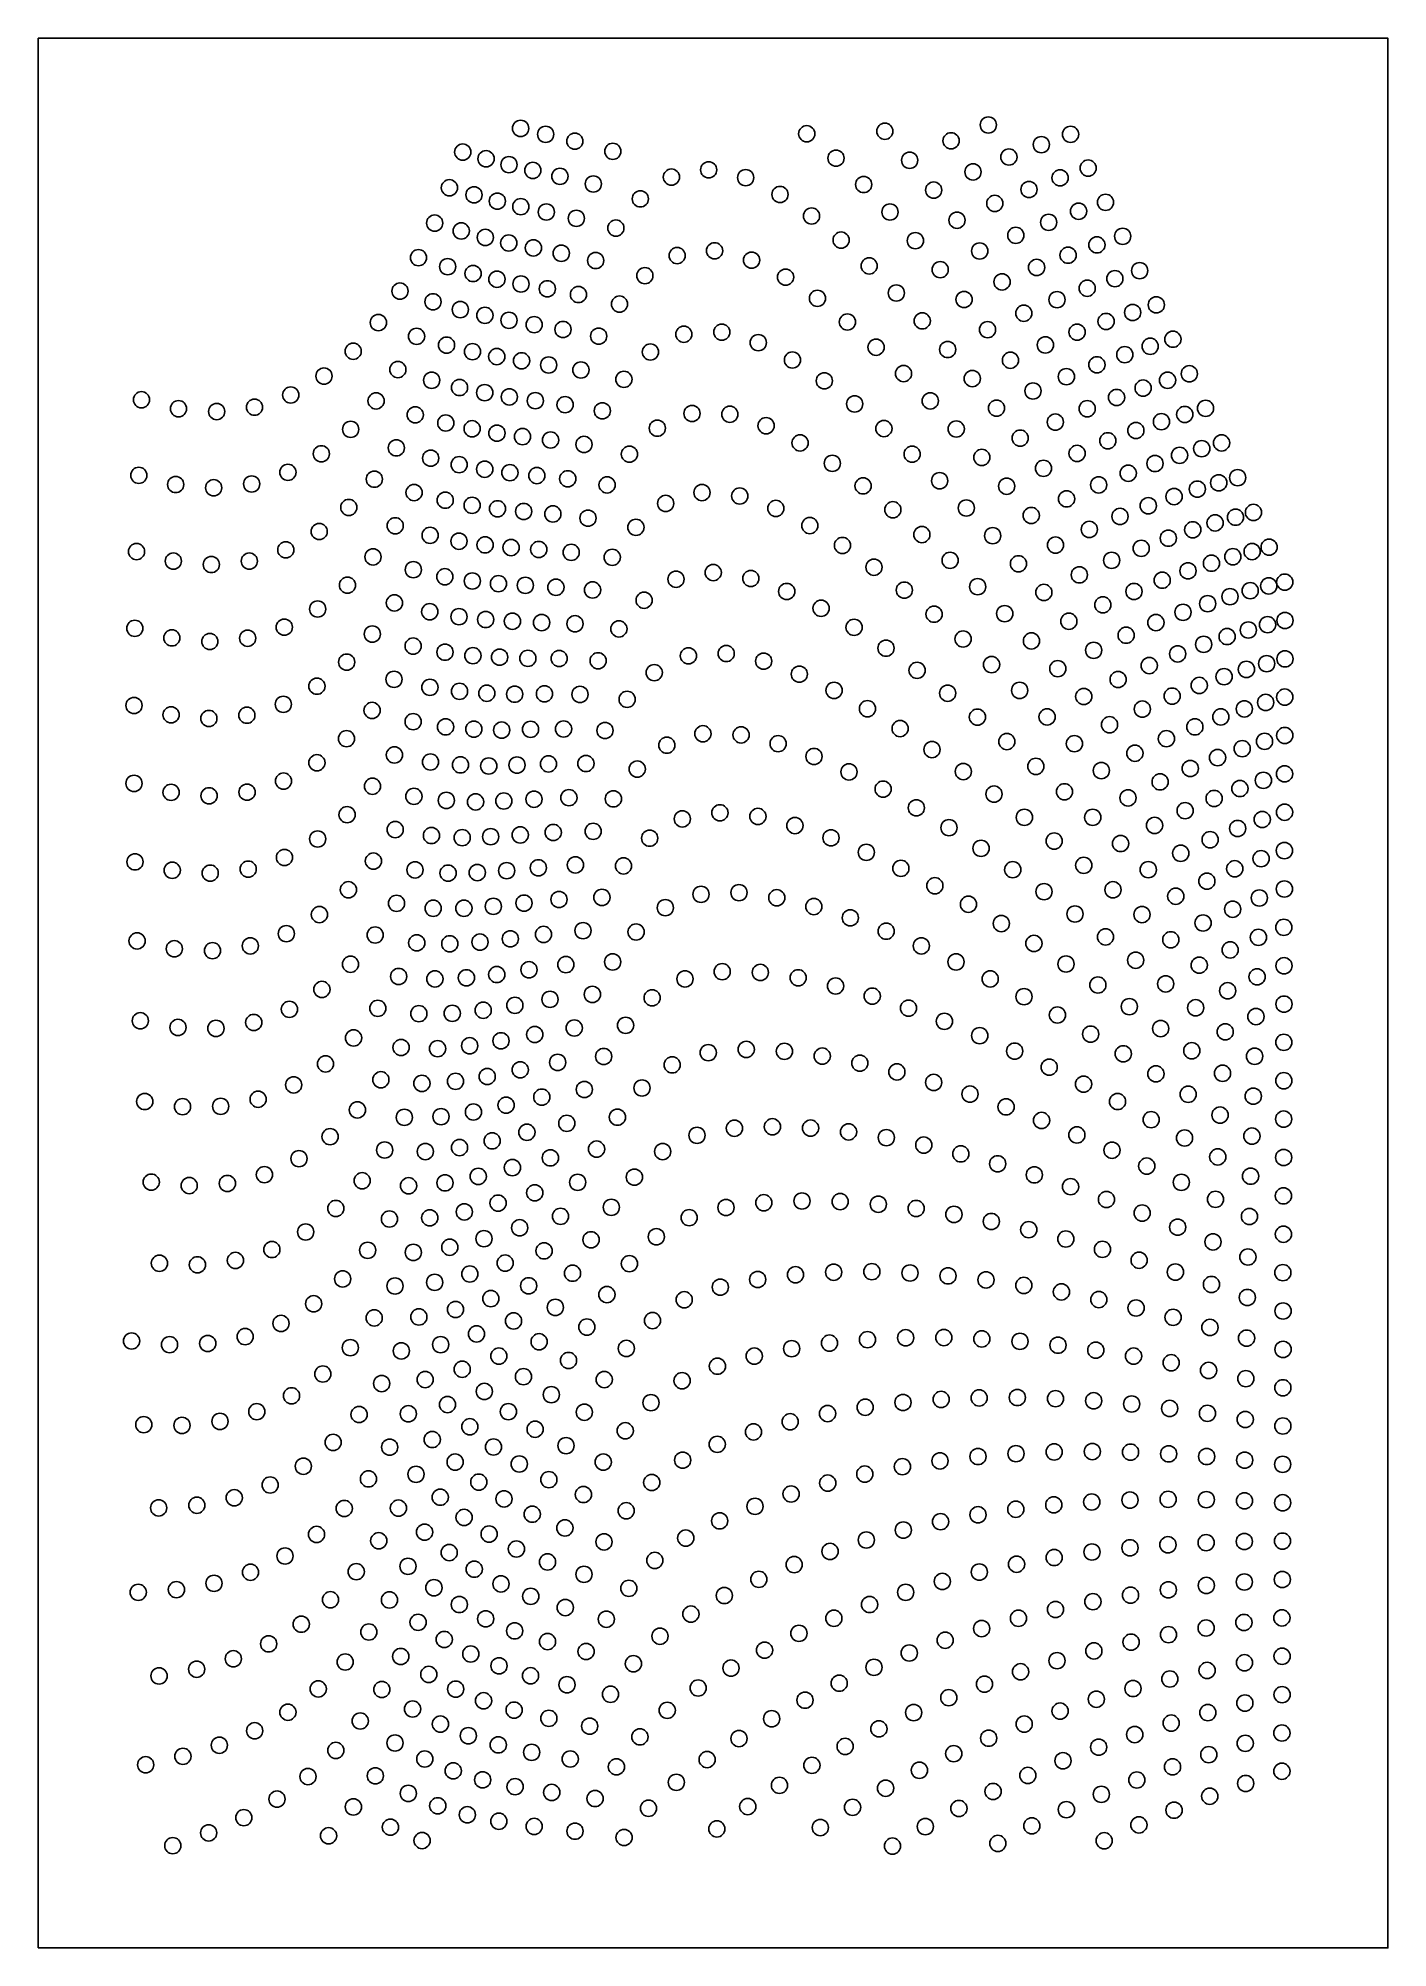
# Model space of a CAD drawing. Header units: millimetres. Extents: x 1106 to 1813, y -1275 to -275.
import ezdxf

# ---------------------------------------------------------------- set-up
doc = ezdxf.new("R2010")
doc.units = ezdxf.units.MM
doc.header["$MEASUREMENT"] = 0
doc.layers.add('Défaut', color=18, linetype='Continuous', true_color=0x000000)

msp = doc.modelspace()

# ---------------------------------------------------------------- linework, layer by layer
at = {"layer": 'Défaut'}
msp.add_lwpolyline([(1106.3, -1274.8), (1813.3, -1274.8), (1813.3, -274.8), (1106.3, -274.8)], close=True, dxfattribs=at)
for centre in [(1359, -322), (1549.8, -323.5), (1604, -320.2), (1372.1, -325.1), (1387.4, -328.7), (1407.3, -334), (1508.9, -324.8), (1584.5, -328.5), (1631.8, -330.5), (1647.1, -325.1), (1328.7, -334.4), (1340.9, -337.9), (1352.9, -341), (1365.4, -344), (1457.5, -343.7), (1524.2, -337.6), (1562.8, -338.7), (1614.8, -337), (1656.3, -342.8), (1321.7, -353.1), (1379.6, -347.1), (1397.1, -351.1), (1438, -347.5), (1476.9, -347.8), (1538.7, -351.4), (1596, -344.8), (1625.3, -354), (1641.6, -347.9), (1334.6, -356.8), (1346.8, -360.1), (1359.1, -363), (1421.7, -358.9), (1494.9, -356.6), (1575.4, -354.3), (1607.4, -361.3), (1665.4, -360.7), (1314, -371.6), (1372.5, -365.8), (1388.2, -369.1), (1408.9, -374.2), (1511.4, -367.9), (1552.5, -365.8), (1587.6, -370.1), (1635.6, -371.2), (1651.3, -365.4), (1327.9, -375.7), (1340.5, -379.1), (1352.8, -382), (1526.9, -380.5), (1565.8, -380.8), (1618.4, -378), (1660.9, -383), (1674.4, -378.5), (1305.5, -389.7), (1365.7, -384.6), (1380.3, -387.4), (1398.3, -391.2), (1441, -388.6), (1460.6, -386.1), (1480, -391), (1541.6, -394), (1599.5, -386.2), (1645.8, -388.4), (1320.8, -394.4), (1334.1, -398), (1346.6, -401), (1359.2, -403.5), (1424.1, -399.1), (1497.8, -399.9), (1578.8, -396), (1611.2, -402.4), (1629.3, -394.8), (1670.3, -400.7), (1683.3, -396.5), (1295.8, -407.2), (1313.1, -412.8), (1373, -406), (1389.3, -409), (1410.8, -414), (1514.5, -411), (1555.8, -408.2), (1591.3, -411.6), (1640, -411.7), (1655.8, -405.7), (1284.5, -423.7), (1327.4, -416.9), (1340.3, -419.9), (1352.9, -422.5), (1530.2, -423.4), (1569.4, -422.8), (1622.6, -418.8), (1665.7, -423.1), (1679.6, -418.4), (1692, -414.4), (1304.5, -430.9), (1366.1, -424.8), (1381.2, -427.3), (1399.9, -430.8), (1444.5, -429.8), (1464.4, -428.7), (1483.5, -434.2), (1603.6, -427.4), (1650.5, -428.7), (1700.7, -432.4), (1271.3, -438.7), (1320.2, -435.5), (1333.8, -438.9), (1346.5, -441.5), (1359.5, -443.7), (1427, -439.1), (1501.4, -443.3), (1545.2, -436.6), (1582.7, -437.8), (1615.6, -443.4), (1633.9, -435.4), (1675.5, -440.5), (1688.8, -436.1), (1256, -451.7), (1294.7, -448.3), (1312.4, -453.9), (1373.7, -445.9), (1390.6, -448.5), (1413.1, -453.4), (1518.1, -454.2), (1559.6, -450.4), (1595.6, -453), (1644.9, -452), (1660.9, -445.8), (1697.9, -453.9), (1709.3, -450.5), (1160.4, -464.1), (1238.6, -461.6), (1327, -457.7), (1340.2, -460.4), (1353.1, -462.6), (1627.4, -459.5), (1671.2, -462.9), (1685.1, -458), (1179.8, -468.8), (1199.8, -470.3), (1219.6, -468), (1283.3, -464.7), (1303.8, -472), (1366.7, -464.6), (1382.3, -466.7), (1401.8, -469.9), (1448.8, -471.3), (1468.6, -471.7), (1534, -466.3), (1573.6, -464.7), (1608.3, -468.5), (1655.8, -468.8), (1706.9, -471.8), (1717.8, -468.6), (1270, -479.6), (1319.8, -476.3), (1333.6, -479.3), (1346.6, -481.6), (1360, -483.4), (1430.6, -479), (1487.6, -477.7), (1549.3, -479.2), (1587.2, -479.4), (1620.7, -484.2), (1639.1, -475.8), (1681.3, -480.2), (1694.7, -475.6), (1254.6, -492.4), (1293.9, -489.3), (1374.7, -485.2), (1392.2, -487.5), (1416, -492.6), (1505.4, -486.7), (1564.1, -492.6), (1650.5, -492.2), (1666.6, -485.6), (1704.2, -493.2), (1715.8, -489.7), (1726.2, -486.7), (1159, -503.7), (1237.1, -502.1), (1311.9, -494.7), (1326.8, -498.1), (1340.2, -500.5), (1353.4, -502.3), (1367.5, -503.8), (1522.3, -497.4), (1600.6, -494.3), (1632.9, -500), (1677.3, -502.6), (1691.3, -497.5), (1178.3, -508.5), (1198.2, -510.2), (1218.1, -508.2), (1282.4, -505.7), (1303.2, -512.7), (1383.7, -505.5), (1404.3, -508.7), (1454, -512.7), (1538.4, -509.2), (1578.5, -506.5), (1613.6, -509.4), (1661.8, -508.7), (1713.5, -510.9), (1724.7, -507.6), (1734.6, -504.9), (1269, -520.5), (1319.5, -516.7), (1333.6, -519.4), (1346.9, -521.2), (1360.6, -522.6), (1375.9, -523.9), (1435, -518.4), (1473.8, -514.5), (1492.7, -521), (1554, -521.7), (1592.5, -520.8), (1645, -516), (1687.8, -519.6), (1701.3, -514.8), (1742.9, -523.1), (1253.5, -533.1), (1293.3, -530.1), (1394.3, -526.1), (1419.4, -530.9), (1510.5, -530), (1626.5, -524.7), (1656.9, -532), (1673, -525.2), (1711.1, -532.2), (1722.8, -528.6), (1733.5, -525.6), (1157.8, -543.6), (1236, -542.7), (1311.6, -535.1), (1326.7, -538.2), (1340.4, -540.1), (1354, -541.5), (1368.5, -542.5), (1385.5, -544), (1527.6, -540.4), (1569.2, -534.7), (1606.3, -535.3), (1639.2, -540.2), (1684.1, -541.9), (1698.3, -536.6), (1742.2, -543.6), (1751.1, -541.3), (1177.1, -548.6), (1197, -550.4), (1216.9, -548.6), (1281.7, -546.4), (1302.8, -553.1), (1407, -546.6), (1544.1, -551.8), (1584, -548.2), (1619.8, -550), (1668.6, -548.2), (1708.6, -553.7), (1720.9, -549.7), (1732.1, -546.3), (1268.3, -561.2), (1319.3, -556.8), (1333.7, -559), (1347.4, -560.4), (1361.5, -561.3), (1377.5, -562.3), (1396.7, -563.7), (1440.4, -558.1), (1459.9, -554.6), (1479.6, -557.7), (1560, -563.8), (1598.4, -562), (1651.7, -555.8), (1695.1, -558.6), (1741.2, -564.1), (1750.9, -561.6), (1759.3, -559.6), (1252.7, -573.7), (1292.9, -570.5), (1423.7, -569.1), (1498.4, -564.5), (1516.4, -573.3), (1633.1, -565), (1664, -571.5), (1680.3, -564.5), (1718.9, -570.9), (1730.6, -567.2), (1156.9, -583.8), (1235.2, -583.2), (1311.4, -575.1), (1326.7, -577.7), (1340.7, -579.2), (1354.7, -580.1), (1370, -580.8), (1387.5, -581.4), (1410.5, -584.1), (1533.7, -583.3), (1575.6, -576.4), (1612.6, -576.1), (1646.2, -580.1), (1691.8, -580.8), (1706, -575.4), (1750.3, -581.9), (1759.4, -579.7), (1176.3, -588.8), (1196.2, -590.7), (1216, -589), (1281.3, -586.8), (1302.7, -593.1), (1550.4, -594.2), (1590.8, -589.4), (1626.6, -590.4), (1676.2, -587.4), (1716.8, -592.2), (1729.1, -588.1), (1740.2, -584.7), (1267.9, -601.5), (1319.4, -596.3), (1334, -598.1), (1348, -598.9), (1362.8, -599.5), (1379.2, -599.6), (1399.6, -600.8), (1446.9, -598.2), (1466.7, -597), (1486.3, -601), (1605.7, -602.8), (1659.2, -595.3), (1688.3, -603.3), (1703.2, -597.2), (1749.8, -602.3), (1759.4, -599.8), (1252.3, -614.1), (1292.7, -610.5), (1429, -607), (1505, -607.8), (1566.7, -605.8), (1640.4, -604.9), (1672, -610.6), (1714.5, -613.7), (1727.5, -609.1), (1739.2, -605.3), (1156.5, -624.2), (1234.7, -623.6), (1311.5, -614.7), (1327, -616.8), (1341.3, -617.8), (1355.9, -618.3), (1371.5, -618.1), (1390.1, -618.4), (1414.8, -621), (1523.2, -616.3), (1582.7, -617.8), (1620.4, -616.3), (1654, -619.5), (1700.3, -619.3), (1749.3, -622.6), (1759.3, -619.8), (1175.9, -629.1), (1195.7, -631), (1215.6, -629.3), (1281.2, -626.8), (1302.7, -632.7), (1540.7, -625.9), (1598.3, -630.3), (1634.8, -630.2), (1684.7, -626.1), (1725.8, -630.2), (1738.1, -626), (1267.8, -641.6), (1319.7, -635.4), (1334.5, -636.6), (1349.1, -637.1), (1364.2, -636.7), (1381.5, -636.5), (1403.2, -637.3), (1454.5, -639), (1474.5, -639.6), (1493.9, -644.2), (1557.8, -636.3), (1613.7, -643.1), (1649.1, -644.2), (1667.5, -634.3), (1697.3, -641.6), (1712.2, -635.4), (1748.7, -643), (1759.3, -639.9), (1252.3, -654.2), (1292.9, -650.1), (1311.8, -653.8), (1435.6, -645), (1512.7, -650.9), (1574.5, -647.3), (1680.8, -649.2), (1724.1, -651.5), (1737, -646.8), (1234.8, -663.8), (1327.5, -655.3), (1342.3, -655.9), (1357.1, -655.4), (1373.6, -654.8), (1393.2, -654.6), (1420.1, -657.5), (1531, -659), (1590.9, -658.8), (1628.9, -656.1), (1663.2, -658.3), (1694, -664.2), (1709.8, -657.2), (1748.1, -663.4), (1759.2, -660), (1156.5, -665), (1175.9, -669.7), (1195.8, -671.5), (1215.7, -669.6), (1281.4, -666.5), (1303.1, -671.8), (1320.1, -673.9), (1350.2, -674.2), (1366, -673.3), (1384.3, -672.5), (1407.6, -673.1), (1548.9, -668), (1607, -670.6), (1643.9, -669.4), (1677.2, -672.6), (1722.3, -672.9), (1735.8, -667.7), (1268.1, -681.4), (1335.4, -674.7), (1443.7, -683.6), (1463.4, -680.4), (1483.3, -682.3), (1566.3, -677.8), (1622.9, -682.8), (1658.7, -682.8), (1707.1, -679.3), (1747.5, -683.9), (1759.2, -680.1), (1252.7, -694.1), (1293.3, -689.2), (1312.3, -692.3), (1328.4, -693.4), (1343.3, -692.9), (1358.8, -692), (1376.1, -690.7), (1397, -690.1), (1426.6, -693.7), (1502.7, -687.1), (1521.6, -693.5), (1583.4, -688.2), (1691.1, -687), (1734.6, -688.6), (1235.3, -703.8), (1540.1, -701.1), (1600.2, -699), (1638.5, -695.2), (1673.3, -696.5), (1704.8, -701.6), (1720.2, -694.5), (1759.1, -700.2), (1157, -706.1), (1176.5, -710.5), (1196.4, -712), (1216.3, -709.9), (1281.9, -705.7), (1303.7, -710.3), (1321, -712), (1336.3, -711.7), (1351.7, -710.7), (1368.3, -709.2), (1387.7, -707.7), (1412.9, -708.2), (1558.2, -709.5), (1616.8, -710.2), (1654, -707.9), (1687.8, -710.2), (1733.1, -709.7), (1746.9, -704.4), (1268.8, -720.7), (1453.5, -723.1), (1473.4, -722.2), (1576, -718.6), (1633.2, -721.7), (1669.3, -720.7), (1702.2, -724.1), (1718.5, -716.2), (1759.1, -720.3), (1253.6, -733.7), (1294, -727.8), (1313.2, -730.4), (1329.3, -730.4), (1344.7, -729.4), (1360.8, -727.7), (1379.1, -725.8), (1401.6, -724.7), (1434.8, -730.1), (1493.2, -724.9), (1512.6, -729.5), (1593.6, -728.3), (1649.4, -733.4), (1684.5, -733.7), (1732, -730.9), (1746, -725), (1236.3, -743.7), (1371, -744.1), (1391.7, -742.1), (1419.5, -742.8), (1531.7, -735.4), (1550.5, -742.4), (1610.8, -738.4), (1716.5, -738.1), (1758.8, -740.4), (1158.1, -747.5), (1177.6, -751.6), (1197.6, -752.6), (1217.4, -750.1), (1282.8, -744.4), (1304.6, -748.5), (1321.9, -749), (1337.7, -748.1), (1353.6, -746.4), (1568.9, -750.1), (1627.9, -748.8), (1665.4, -745.4), (1699.6, -746.9), (1730.7, -752.2), (1745.5, -745.6), (1269.9, -759.7), (1363.4, -762.6), (1382.7, -759.9), (1407.2, -758.5), (1464.6, -763.6), (1484.6, -764), (1587.1, -758.5), (1644.7, -759.6), (1681.2, -757.6), (1714.5, -760.2), (1758.9, -760.5), (1254.9, -772.9), (1295.1, -766.1), (1314.1, -767.4), (1330.6, -766.8), (1346.5, -765.1), (1445.1, -767.4), (1504.4, -766.8), (1524, -771.1), (1605, -767.4), (1661.4, -770.6), (1696.9, -770), (1729.4, -773.6), (1744.8, -766.3), (1237.9, -783.3), (1284.2, -782.8), (1339.4, -783.8), (1356, -781.2), (1374.4, -778.1), (1396.6, -775.5), (1427.9, -777.3), (1543.2, -776.4), (1562.2, -782.7), (1622.7, -776.7), (1677.9, -781.9), (1712.6, -782.5), (1758.9, -780.6), (1159.8, -789.3), (1179.5, -792.8), (1199.4, -793.3), (1219.2, -790.2), (1305.7, -785.6), (1323.2, -785.4), (1387.1, -793.1), (1414, -791.7), (1581, -789.6), (1640.2, -786.3), (1694.3, -793.4), (1744.2, -787.1), (1271.5, -798.3), (1296.4, -803.3), (1315.5, -803.9), (1332.3, -802.4), (1348.7, -799.8), (1366.4, -796.5), (1599.5, -797.1), (1657.6, -796.3), (1728.1, -795.1), (1758.8, -800.6), (1256.8, -811.9), (1378.4, -811.1), (1402.5, -808), (1438.4, -812.4), (1457.3, -806), (1477.2, -804.3), (1497.2, -805.3), (1517, -807.8), (1536.7, -811.5), (1617.8, -805.2), (1635.9, -813.6), (1674.7, -806.6), (1710.6, -805), (1743.5, -807.9), (1240.1, -822.9), (1285.8, -820.2), (1307.3, -822.1), (1324.9, -821), (1341.5, -818.5), (1358.8, -815), (1556.1, -816.1), (1575.4, -821.6), (1653.9, -822.5), (1691.8, -817.1), (1726.7, -816.8), (1758.8, -820.7), (1162.1, -831.6), (1201.9, -834.1), (1221.5, -830.4), (1351.4, -833.5), (1370.1, -829.3), (1392.4, -825.3), (1422.6, -824.5), (1594.4, -827.7), (1671.7, -831.6), (1708.7, -827.8), (1742.8, -828.8), (1181.9, -834.3), (1273.5, -836), (1298.1, -839.9), (1317.3, -839.5), (1334.3, -837.1), (1383.2, -843), (1409.7, -839.8), (1613.3, -834.4), (1631.9, -841.5), (1689.3, -841.1), (1725.4, -838.7), (1758.7, -840.8), (1259.2, -850), (1344.1, -852.2), (1362.3, -847.7), (1451.4, -849.3), (1471, -845.6), (1490.9, -844.8), (1510.9, -845.5), (1530.8, -847.5), (1550.6, -850.5), (1650.4, -849.1), (1706.8, -850.7), (1742.1, -849.7), (1242.9, -861.5), (1287.8, -857), (1309.1, -857.8), (1327, -855.7), (1374.6, -861.1), (1398.8, -856.5), (1433.4, -857.8), (1570.2, -854.4), (1589.6, -859), (1608.9, -864.2), (1668.8, -857.1), (1724.2, -860.6), (1758.7, -860.9), (1165.5, -873.8), (1224.8, -869.9), (1276, -873.1), (1319.4, -874.2), (1336.8, -870.8), (1354.7, -866.2), (1388.9, -873.9), (1418.6, -871.2), (1628.1, -870), (1687, -865.4), (1705.1, -873.9), (1741.4, -870.7), (1185.4, -875.6), (1205.4, -874.5), (1300.3, -875.7), (1366.4, -879.4), (1506.4, -883.7), (1526.4, -884), (1647.1, -876.2), (1665.9, -882.9), (1723, -882.8), (1758.6, -881), (1262.2, -887.6), (1290.3, -893.1), (1311.4, -892.5), (1329.5, -889.4), (1347.2, -884.8), (1379.9, -891.7), (1406.5, -887), (1447.3, -892.4), (1466.6, -887.1), (1486.4, -884.6), (1546.4, -885.4), (1566.2, -887.6), (1586, -890.7), (1684.6, -890), (1740.8, -891.8), (1246.4, -899.9), (1339.8, -903.4), (1358.5, -897.7), (1395.9, -904), (1430.1, -902.4), (1605.6, -894.4), (1625.2, -898.7), (1644.6, -903.6), (1703.2, -897.4), (1758.6, -901.1), (1228.7, -909.1), (1278.9, -909.5), (1302.8, -910.6), (1321.9, -907.9), (1371.3, -909.8), (1663.8, -909), (1721.7, -905.1), (1740, -913), (1169.8, -916.3), (1189.7, -917.1), (1209.6, -914.8), (1332.4, -921.9), (1350.9, -916.2), (1386.2, -921.5), (1416, -916.5), (1503, -922.3), (1523, -921), (1543, -920.7), (1563, -921.4), (1582.9, -922.9), (1683, -914.7), (1702, -920.9), (1758.3, -921.2), (1265.8, -924.5), (1293.2, -928.2), (1314, -926.3), (1363.2, -928.1), (1404.2, -932.7), (1463.6, -928.8), (1483.2, -924.8), (1602.8, -925), (1622.6, -927.9), (1642.3, -931.3), (1720.9, -927.4), (1739.7, -934.2), (1250.6, -937.5), (1324.9, -940.5), (1343.4, -934.8), (1377.2, -939.4), (1444.7, -935.4), (1661.9, -935.3), (1681.4, -939.7), (1758.4, -941.3), (1233.5, -947.8), (1282.3, -944.9), (1305.7, -944.4), (1335.9, -953.3), (1355.3, -946.5), (1393.7, -949.7), (1428.1, -946.3), (1700.8, -944.6), (1720.1, -949.9), (1155.2, -957), (1175.1, -958.9), (1195.1, -958.3), (1214.7, -954.7), (1269.8, -960.5), (1296.5, -962.2), (1317.1, -958.9), (1368.7, -957.4), (1414.4, -960.9), (1501, -961), (1520.8, -958.1), (1540.7, -956.3), (1560.7, -955.3), (1580.7, -955.2), (1600.6, -955.9), (1620.6, -957.2), (1640.5, -959.2), (1660.3, -961.8), (1739.3, -955.5), (1758.4, -961.4), (1328.4, -971.8), (1347.6, -964.9), (1384.1, -967.2), (1462.1, -970.2), (1481.4, -964.9), (1680.1, -964.9), (1699.8, -968.4), (1719.4, -972.4), (1255.4, -974.3), (1286.2, -979.3), (1309, -977.2), (1340, -983.4), (1360.5, -975.7), (1402.8, -977.2), (1443.6, -977.8), (1738.9, -976.7), (1758.3, -981.5), (1220.8, -994), (1239, -985.7), (1320.7, -990.3), (1352.6, -994), (1375.1, -985.1), (1427.3, -989.3), (1539.5, -991.7), (1559.3, -989.2), (1579.3, -987.6), (1599.2, -986.8), (1619.2, -986.6), (1639.2, -987.2), (1659.2, -988.3), (1679.1, -990), (1699, -992.3), (1161.6, -1000.8), (1181.6, -1001.2), (1201.5, -999.1), (1274.4, -995.5), (1300.2, -995.1), (1332.4, -1001.9), (1366.6, -1003.2), (1392.4, -994.3), (1413.8, -1004), (1500.2, -999.3), (1519.8, -995), (1718.8, -994.9), (1738.6, -998.1), (1758.3, -1001.5), (1260.8, -1010.1), (1290.4, -1012.6), (1312.7, -1008.6), (1344.8, -1012.5), (1382.8, -1011.8), (1462, -1011.1), (1481, -1004.6), (1245.2, -1022.6), (1324.7, -1020.4), (1358.3, -1021.4), (1402.3, -1020.4), (1443.9, -1019.4), (1559, -1022.8), (1578.7, -1019.8), (1598.6, -1017.5), (1618.5, -1016), (1638.5, -1015.1), (1658.5, -1014.9), (1678.5, -1015.2), (1698.5, -1016.1), (1718.4, -1017.5), (1738.3, -1019.4), (1758.2, -1021.6), (1227.8, -1032.4), (1279.3, -1029.2), (1304.2, -1026.8), (1337.1, -1030.9), (1373.8, -1029.6), (1427.7, -1031.1), (1519.9, -1031.4), (1539.3, -1026.7), (1189.4, -1043), (1209, -1039.1), (1316.9, -1038.8), (1350.3, -1039.7), (1391.9, -1037.4), (1481.8, -1043.6), (1500.7, -1037.1), (1638.3, -1042.8), (1658.2, -1041.3), (1678.2, -1040.3), (1698.2, -1039.9), (1718.2, -1040.1), (1738.2, -1040.7), (1758.2, -1041.7), (1169.4, -1044.4), (1266.6, -1044.7), (1295, -1044.5), (1329.4, -1049.4), (1365.1, -1047.7), (1414.3, -1045.9), (1463.3, -1051.2), (1579, -1051.6), (1598.6, -1048), (1618.4, -1045.1), (1252.1, -1058.3), (1284.7, -1061.6), (1308.7, -1057.1), (1342.5, -1058.1), (1382.2, -1054.9), (1402.7, -1062.2), (1445.5, -1060.2), (1540.1, -1061.2), (1559.5, -1056), (1698.1, -1063.7), (1718.1, -1062.6), (1738.1, -1062), (1758.1, -1061.8), (1235.6, -1069.6), (1321.6, -1067.8), (1356.8, -1065.9), (1373.1, -1072.7), (1429.3, -1071.9), (1502.3, -1074.1), (1521.1, -1067.2), (1618.8, -1073.9), (1638.5, -1070.4), (1658.3, -1067.5), (1678.2, -1065.3), (1198.4, -1083.9), (1217.5, -1078.1), (1272.9, -1077.8), (1300, -1075), (1334.7, -1076.5), (1348.7, -1084.2), (1392.2, -1079.2), (1483.8, -1081.8), (1579.9, -1082.9), (1599.3, -1078), (1738.1, -1083.2), (1758, -1081.9), (1158.7, -1088.6), (1178.7, -1087.2), (1259.4, -1092.5), (1290.3, -1092.6), (1313.6, -1086.2), (1364.3, -1090.7), (1415.7, -1086.5), (1465.7, -1090.3), (1560.7, -1088.6), (1658.8, -1093.5), (1678.5, -1090.1), (1698.3, -1087.3), (1718.2, -1085), (1326.9, -1095), (1340.7, -1102.5), (1382.4, -1096.6), (1403.9, -1102.7), (1448.2, -1100), (1523.1, -1102.2), (1541.8, -1095), (1619.8, -1102.2), (1639.2, -1097.6), (1757.8, -1102), (1244.1, -1105.3), (1279.5, -1109.4), (1305.3, -1104.3), (1319, -1113.3), (1355.9, -1108.8), (1432, -1111.6), (1504.8, -1110.1), (1581.4, -1113.7), (1600.5, -1107.6), (1698.4, -1110.8), (1718.1, -1107.3), (1737.9, -1104.4), (1208.5, -1123.4), (1227, -1115.6), (1296.2, -1122.2), (1332.9, -1120.9), (1373.1, -1114.4), (1393.3, -1119.6), (1486.8, -1118.9), (1562.6, -1120.4), (1659.3, -1119.3), (1678.8, -1114.7), (1757.9, -1122.1), (1169.6, -1132.4), (1189.3, -1128.9), (1267.1, -1125.1), (1310.9, -1131.6), (1347.7, -1127.1), (1364.2, -1132.3), (1418.1, -1126), (1469.2, -1128.3), (1544.1, -1127.9), (1620.9, -1130.2), (1640, -1124.4), (1699.1, -1134), (1718.6, -1129.5), (1738.2, -1125.5), (1253, -1139.2), (1286.3, -1139.5), (1325, -1139.3), (1383.3, -1137), (1406.1, -1142), (1452, -1138.7), (1525.9, -1136.2), (1583.3, -1143.8), (1602, -1136.7), (1679.8, -1139), (1757.9, -1142.2), (1237.1, -1151.4), (1302.4, -1149.7), (1339.6, -1145.4), (1355.6, -1150.3), (1435.8, -1150.4), (1508, -1145.1), (1564.9, -1151.6), (1641.6, -1150.8), (1660.6, -1144.6), (1719, -1151.6), (1738.4, -1146.6), (1219.7, -1161.1), (1275, -1156), (1317, -1157.6), (1331.6, -1163.7), (1373.8, -1154.6), (1395.2, -1158.7), (1490.5, -1154.8), (1546.7, -1160.1), (1622.8, -1157.6), (1680.7, -1163.1), (1699.8, -1157.1), (1757.8, -1162.3), (1201.2, -1168.7), (1262.2, -1171.4), (1293.2, -1167.5), (1347.3, -1168.5), (1364.8, -1172.4), (1421.5, -1164.3), (1473.4, -1165.2), (1529, -1169.3), (1585.9, -1173.1), (1604.2, -1165), (1661.8, -1169.7), (1719.5, -1173.6), (1738.6, -1167.7), (1162.6, -1178.9), (1182.1, -1174.5), (1308.8, -1175.9), (1323.7, -1182.1), (1385, -1175.9), (1409.2, -1180), (1456.7, -1176.2), (1511.6, -1179.2), (1567.9, -1181.8), (1643.1, -1176.8), (1700.5, -1180), (1757.8, -1182.3), (1247.6, -1185.1), (1282.9, -1184.7), (1300.2, -1193.9), (1339.1, -1186.8), (1356.1, -1190.4), (1375.3, -1193.4), (1440.6, -1188.1), (1494.6, -1189.7), (1550.2, -1191.2), (1606.5, -1192.9), (1624.7, -1184.5), (1681.8, -1186.9), (1738.8, -1188.7), (1231.4, -1196.9), (1271.4, -1201), (1315.6, -1200.4), (1398, -1196.6), (1426, -1201.7), (1478, -1200.8), (1532.9, -1201.2), (1588.6, -1201.8), (1644.9, -1202.4), (1663.2, -1194.4), (1701.3, -1202.7), (1720, -1195.4), (1214, -1206.6), (1290.8, -1211.6), (1331.1, -1205.1), (1347.6, -1208.5), (1366.1, -1211.2), (1387.5, -1213.7), (1461.8, -1212.5), (1516, -1211.8), (1571, -1211.3), (1626.8, -1210.9), (1682.9, -1210.4), (1176.8, -1221.3), (1195.6, -1214.6), (1258.4, -1216.1), (1307.4, -1218.6), (1413.2, -1217), (1553.8, -1221.5), (1609, -1220.1), (1664.7, -1218.7)]:
    msp.add_circle(centre, 4.25, dxfattribs=at)

doc.saveas('drawing.dxf')
